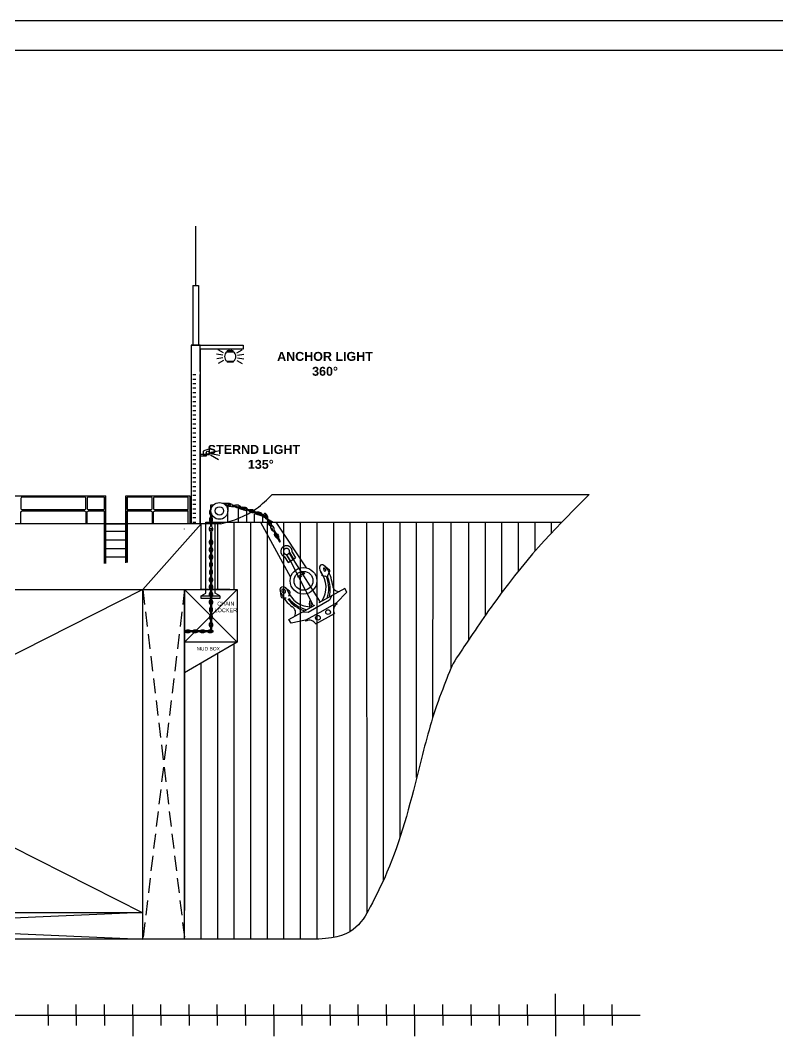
# Model space of a CAD drawing. Header units: millimetres. Extents: x 2592 to 2762, y 1632 to 1753.
# Drawn here: x 2702.67 to 2728.07, y 1718.48 to 1752.72 of the extents above; entities that cross this region are included whole.
import ezdxf

# ---------------------------------------------------------------- set-up
doc = ezdxf.new("R2010")
doc.units = ezdxf.units.MM
for name, pattern in [('ASVLTYPE', [0.75, 0.5, -0.25]), ('DASHED', [0.75, 0.5, -0.25]), ('DASHED2', [9.525, 6.35, -3.175])]:
    doc.linetypes.add(name, pattern=pattern)
for name, color, linetype in [('-1', 7, 'Continuous'), ('15', 7, 'Continuous'), ('garis tebal', 7, 'Continuous'), ('Layer3', 7, 'Continuous')]:
    doc.layers.add(name, color=color, linetype=linetype)
doc.styles.add('gurit', font='Arial.ttf', dxfattribs={"height": 0.00225})

msp = doc.modelspace()

# ---------------------------------------------------------------- linework, layer by layer
at = {"layer": '-1', "color": 7}
for p, q in [((2705.487, 1736.766), (2705.487, 1736.766)), ((2705.487, 1736.721), (2705.487, 1736.304)), ((2705.487, 1736.258), (2705.487, 1734.493)), ((2706.259, 1734.747), (2706.259, 1734.529))]:
    msp.add_line(p, q, dxfattribs=at)
at = {"layer": '-1', "color": 7, "linetype": 'DASHED2'}
for p, q in [((2685.367, 1733.617), (2706.779, 1722.777)), ((2706.779, 1733.617), (2685.367, 1722.797))]:
    msp.add_line(p, q, dxfattribs=at)
at = {"layer": '-1', "color": 7}
for points in [[(2761.939, 1631.918), (2591.739, 1631.918), (2591.739, 1752.718), (2761.939, 1752.718)], [(2760.939, 1632.918), (2592.739, 1632.918), (2592.739, 1751.718), (2760.939, 1751.718)]]:
    msp.add_lwpolyline(points, close=True, dxfattribs=at)
at = {"linetype": 'ByBlock'}
for p, q in [((2708.402, 1741.817), (2710.143, 1741.817)), ((2708.702, 1741.817), (2708.552, 1741.817)), ((2709.459, 1741.48), (2709.255, 1741.515)), ((2709.489, 1741.563), (2709.31, 1741.666)), ((2709.604, 1741.595), (2709.604, 1741.627)), ((2709.814, 1741.595), (2709.814, 1741.627)), ((2709.929, 1741.563), (2710.108, 1741.666)), ((2709.959, 1741.48), (2710.162, 1741.515)), ((2709.459, 1741.392), (2709.256, 1741.356)), ((2709.489, 1741.309), (2709.311, 1741.206)), ((2709.604, 1741.278), (2709.604, 1741.246)), ((2709.814, 1741.278), (2709.814, 1741.246)), ((2709.928, 1741.309), (2710.107, 1741.206)), ((2709.959, 1741.392), (2710.162, 1741.356)), ((2708.178, 1735.651), (2708.178, 1735.652))]:
    msp.add_line(p, q, dxfattribs=at)
for p, q in [((2708.702, 1740.933), (2708.702, 1741.691)), ((2708.702, 1735.827), (2708.702, 1740.833)), ((2708.912, 1738.149), (2708.702, 1738.149)), ((2708.702, 1738.111), (2708.912, 1738.111)), ((2708.912, 1738.111), (2708.912, 1738.149)), ((2704.248, 1736.767), (2704.248, 1736.766)), ((2705.536, 1734.493), (2705.537, 1736.766)), ((2706.21, 1734.521), (2706.209, 1736.766)), ((2706.258, 1736.721), (2706.258, 1736.304)), ((2709.065, 1736.258), (2709.065, 1736.465)), ((2709.065, 1736.465), (2709.156, 1736.465)), ((2709.601, 1736.507), (2709.474, 1736.509)), ((2709.537, 1736.484), (2709.601, 1736.458)), ((2709.537, 1736.465), (2709.628, 1736.465)), ((2709.628, 1736.465), (2709.628, 1736.258)), ((2709.78, 1736.448), (2709.889, 1736.45)), ((2709.992, 1735.883), (2709.992, 1736.352)), ((2709.992, 1736.352), (2710.273, 1736.257)), ((2710, 1736.381), (2710.109, 1736.345)), ((2710.01, 1736.41), (2710.118, 1736.374)), ((2706.258, 1736.258), (2706.259, 1734.747)), ((2709.065, 1735.84), (2709.065, 1736.258)), ((2709.628, 1735.883), (2709.628, 1736.258)), ((2710.273, 1735.883), (2710.273, 1736.257)), ((2710.52, 1735.883), (2710.52, 1736.175)), ((2710.52, 1736.175), (2710.802, 1736.08)), ((2710.713, 1736.145), (2710.822, 1736.109)), ((2710.723, 1736.174), (2710.831, 1736.138)), ((2710.802, 1735.883), (2710.802, 1736.08)), ((2705.537, 1735.825), (2706.209, 1735.825)), ((2706.258, 1734.529), (2706.258, 1735.934)), ((2708.734, 1735.827), (2706.779, 1733.617)), ((2708.179, 1735.651), (2708.179, 1735.652)), ((2708.734, 1733.617), (2708.734, 1735.827)), ((2708.887, 1733.496), (2708.887, 1735.883)), ((2709.204, 1733.496), (2709.204, 1735.883)), ((2709.29, 1733.617), (2709.29, 1735.827)), ((2709.846, 1733.617), (2709.846, 1735.889)), ((2710.402, 1721.891), (2710.402, 1735.889)), ((2710.721, 1735.883), (2711.737, 1734.038)), ((2710.958, 1721.891), (2710.958, 1735.889)), ((2711.241, 1735.883), (2712.261, 1734.352)), ((2711.514, 1721.892), (2711.514, 1735.889)), ((2712.07, 1721.892), (2712.07, 1735.889)), ((2712.626, 1721.892), (2712.626, 1735.889)), ((2713.182, 1721.946), (2713.182, 1735.889)), ((2713.738, 1722.149), (2713.738, 1735.889)), ((2714.299, 1722.788), (2714.294, 1735.889)), ((2714.85, 1723.869), (2714.85, 1735.889)), ((2715.406, 1725.319), (2715.406, 1735.889)), ((2715.962, 1727.316), (2715.962, 1735.889)), ((2716.511, 1729.349), (2716.517, 1735.889)), ((2717.712, 1731.94), (2717.712, 1735.889)), ((2718.268, 1732.755), (2718.268, 1735.889)), ((2718.824, 1733.529), (2718.824, 1735.889)), ((2719.38, 1734.246), (2719.38, 1735.889)), ((2719.935, 1734.908), (2719.935, 1735.891)), ((2720.491, 1735.523), (2720.491, 1735.889)), ((2705.535, 1735.58), (2706.211, 1735.58)), ((2705.535, 1735.291), (2706.211, 1735.291)), ((2705.535, 1735.001), (2706.211, 1735.001)), ((2705.535, 1734.712), (2706.211, 1734.712)), ((2709.048, 1734.908), (2709.048, 1734.794)), ((2709.079, 1734.908), (2709.079, 1734.794)), ((2711.821, 1734.633), (2712.729, 1733.2)), ((2712.502, 1733.074), (2711.734, 1734.58)), ((2712.859, 1734.428), (2713.025, 1734.298)), ((2711.971, 1734.044), (2712.119, 1734.131)), ((2712.018, 1734.026), (2712.11, 1734.078)), ((2712.776, 1734.098), (2712.902, 1734.073)), ((2713.041, 1734.213), (2712.983, 1734.113)), ((2595.418, 1733.617), (2708.179, 1733.617)), ((2706.779, 1721.889), (2706.779, 1733.617)), ((2708.179, 1721.889), (2708.179, 1733.617)), ((2709.939, 1733.617), (2708.179, 1731.857)), ((2708.179, 1733.617), (2709.939, 1731.857)), ((2709.051, 1733.904), (2709.051, 1733.79)), ((2709.081, 1733.904), (2709.081, 1733.79)), ((2711.39, 1733.609), (2711.413, 1733.4)), ((2711.566, 1733.681), (2711.693, 1733.581)), ((2713.55, 1733.658), (2712.683, 1733.175)), ((2708.733, 1733.405), (2708.887, 1733.496)), ((2708.734, 1733.322), (2708.734, 1733.406)), ((2709.358, 1733.405), (2709.204, 1733.496)), ((2711.477, 1733.341), (2711.592, 1733.338)), ((2711.714, 1733.506), (2711.669, 1733.386)), ((2713.035, 1733.261), (2712.326, 1732.852)), ((2713.116, 1733.416), (2713.035, 1733.261)), ((2713.276, 1733.173), (2713.62, 1733.531)), ((2711.681, 1732.617), (2712.547, 1733.099)), ((2712.238, 1732.594), (2712.826, 1732.922)), ((2712.826, 1732.922), (2713.276, 1733.173)), ((2713.295, 1733.138), (2713.276, 1733.173)), ((2712.238, 1732.594), (2711.752, 1732.49)), ((2712.326, 1732.852), (2712.114, 1732.858)), ((2712.257, 1732.56), (2712.238, 1732.594)), ((2712.58, 1732.468), (2713.203, 1732.815)), ((2708.485, 1732.232), (2708.37, 1732.232)), ((2709.048, 1732.391), (2709.048, 1732.277)), ((2709.079, 1732.391), (2709.079, 1732.277)), ((2708.485, 1732.202), (2708.37, 1732.202)), ((2709.939, 1731.857), (2708.179, 1730.826)), ((2709.846, 1721.89), (2709.846, 1731.802)), ((2709.29, 1721.89), (2709.29, 1731.477)), ((2708.734, 1721.89), (2708.734, 1731.151)), ((2685.367, 1722.797), (2706.779, 1721.889)), ((2706.772, 1722.78), (2685.367, 1721.875)), ((2709.29, 1721.89), (2709.29, 1721.89)), ((2709.846, 1721.89), (2709.846, 1721.89)), ((2710.402, 1721.89), (2710.402, 1721.891)), ((2710.958, 1721.891), (2710.958, 1721.891)), ((2711.514, 1721.891), (2711.514, 1721.892)), ((2712.07, 1721.892), (2712.07, 1721.892)), ((2720.624, 1719.696), (2720.624, 1720.05)), ((2703.603, 1719.343), (2703.603, 1719.696)), ((2704.549, 1719.343), (2704.549, 1719.696)), ((2705.494, 1719.343), (2705.494, 1719.696)), ((2706.44, 1719.343), (2706.44, 1719.696)), ((2707.386, 1719.343), (2707.386, 1719.696)), ((2708.331, 1719.343), (2708.331, 1719.696)), ((2709.277, 1719.343), (2709.277, 1719.696)), ((2710.222, 1719.343), (2710.222, 1719.696)), ((2711.168, 1719.343), (2711.168, 1719.696)), ((2712.113, 1719.343), (2712.113, 1719.696)), ((2713.059, 1719.343), (2713.059, 1719.696)), ((2714.005, 1719.343), (2714.005, 1719.696)), ((2714.95, 1719.343), (2714.95, 1719.696)), ((2715.896, 1719.343), (2715.896, 1719.696)), ((2716.841, 1719.343), (2716.841, 1719.696)), ((2717.787, 1719.343), (2717.787, 1719.696)), ((2718.732, 1719.343), (2718.732, 1719.696)), ((2719.678, 1719.343), (2719.678, 1719.696)), ((2720.624, 1719.343), (2720.624, 1719.696)), ((2721.569, 1719.343), (2721.569, 1719.696)), ((2722.515, 1719.343), (2722.515, 1719.696)), ((2703.603, 1719.343), (2703.603, 1718.989)), ((2704.549, 1719.343), (2704.549, 1718.989)), ((2705.494, 1719.343), (2705.494, 1718.989)), ((2706.44, 1719.343), (2706.44, 1718.989)), ((2707.386, 1719.343), (2707.386, 1718.989)), ((2708.331, 1719.343), (2708.331, 1718.989)), ((2709.277, 1719.343), (2709.277, 1718.989)), ((2710.222, 1719.343), (2710.222, 1718.989)), ((2711.168, 1719.343), (2711.168, 1718.989)), ((2712.113, 1719.343), (2712.113, 1718.989)), ((2713.059, 1719.343), (2713.059, 1718.989)), ((2714.005, 1719.343), (2714.005, 1718.989)), ((2714.95, 1719.343), (2714.95, 1718.989)), ((2715.896, 1719.343), (2715.896, 1718.989)), ((2716.841, 1719.343), (2716.841, 1718.989)), ((2717.787, 1719.343), (2717.787, 1718.989)), ((2718.732, 1719.343), (2718.732, 1718.989)), ((2719.678, 1719.343), (2719.678, 1718.989)), ((2720.624, 1719.343), (2720.624, 1718.989)), ((2721.569, 1719.343), (2721.569, 1718.989)), ((2722.515, 1719.343), (2722.515, 1718.989)), ((2706.44, 1718.989), (2706.44, 1718.635)), ((2711.168, 1718.989), (2711.168, 1718.635)), ((2715.896, 1718.989), (2715.896, 1718.635)), ((2720.624, 1718.989), (2720.624, 1718.635))]:
    msp.add_line(p, q)
at = {"color": 7}
for p, q in [((2709.044, 1738.144), (2709.321, 1737.983)), ((2709.051, 1738.188), (2709.366, 1738.131)), ((2709.06, 1738.231), (2709.375, 1738.286)), ((2685.707, 1736.766), (2705.537, 1736.766)), ((2685.707, 1736.766), (2705.537, 1736.766)), ((2706.209, 1736.766), (2708.356, 1736.766))]:
    msp.add_line(p, q, dxfattribs=at)
at = {"ltscale": 5}
for p, q in [((2709.754, 1736.411), (2709.926, 1736.402)), ((2709.754, 1736.411), (2709.926, 1736.402)), ((2709.754, 1736.411), (2709.926, 1736.402)), ((2709.993, 1736.4), (2709.993, 1736.398)), ((2710.002, 1736.38), (2710.164, 1736.326)), ((2710.011, 1736.409), (2710.174, 1736.355)), ((2710.182, 1736.335), (2710.183, 1736.337)), ((2710.241, 1736.333), (2710.403, 1736.28)), ((2709.048, 1736.311), (2709.048, 1736.252)), ((2709.048, 1736.17), (2709.048, 1735.999)), ((2709.065, 1736.237), (2709.063, 1736.237)), ((2709.063, 1736.185), (2709.065, 1736.185)), ((2709.065, 1735.985), (2709.063, 1735.985)), ((2709.079, 1736.17), (2709.079, 1735.999)), ((2710.231, 1736.304), (2710.394, 1736.251)), ((2710.412, 1736.26), (2710.412, 1736.262)), ((2710.464, 1736.244), (2710.464, 1736.242)), ((2710.473, 1736.224), (2710.636, 1736.171)), ((2710.482, 1736.253), (2710.645, 1736.2)), ((2710.706, 1736.164), (2710.705, 1736.162)), ((2710.714, 1736.144), (2710.877, 1736.091)), ((2710.724, 1736.174), (2710.887, 1736.12)), ((2710.895, 1736.099), (2710.896, 1736.101)), ((2710.914, 1736.031), (2710.997, 1735.881)), ((2710.92, 1736.05), (2710.922, 1736.052)), ((2710.941, 1736.046), (2711.024, 1735.896)), ((2709.048, 1735.917), (2709.048, 1735.746)), ((2709.048, 1735.917), (2709.048, 1735.746)), ((2709.048, 1735.917), (2709.048, 1735.746)), ((2709.063, 1735.931), (2709.065, 1735.931)), ((2709.079, 1735.917), (2709.079, 1735.746)), ((2709.079, 1735.917), (2709.079, 1735.746)), ((2709.079, 1735.917), (2709.079, 1735.744)), ((2711.018, 1735.876), (2711.016, 1735.875)), ((2709.048, 1735.555), (2709.048, 1735.244)), ((2709.079, 1735.552), (2709.079, 1735.244)), ((2711.159, 1735.587), (2711.242, 1735.436)), ((2711.186, 1735.601), (2711.269, 1735.451)), ((2711.261, 1735.431), (2711.263, 1735.432)), ((2711.276, 1735.375), (2711.359, 1735.225)), ((2711.283, 1735.395), (2711.282, 1735.394)), ((2711.303, 1735.39), (2711.386, 1735.24)), ((2709.048, 1735.161), (2709.048, 1734.99)), ((2709.063, 1735.23), (2709.065, 1735.23)), ((2709.065, 1735.175), (2709.063, 1735.175)), ((2709.079, 1735.161), (2709.079, 1734.99)), ((2711.378, 1735.219), (2711.38, 1735.22)), ((2709.048, 1734.907), (2709.048, 1734.735)), ((2709.048, 1734.665), (2709.048, 1734.494)), ((2709.065, 1734.921), (2709.063, 1734.921)), ((2709.063, 1734.721), (2709.065, 1734.721)), ((2709.065, 1734.679), (2709.063, 1734.679)), ((2709.079, 1734.907), (2709.079, 1734.735)), ((2709.079, 1734.665), (2709.079, 1734.494)), ((2709.051, 1734.41), (2709.051, 1734.239)), ((2709.063, 1734.479), (2709.065, 1734.479)), ((2709.065, 1734.425), (2709.067, 1734.425)), ((2709.081, 1734.41), (2709.081, 1734.239)), ((2709.051, 1734.157), (2709.051, 1733.986)), ((2709.051, 1734.157), (2709.051, 1733.986)), ((2709.051, 1734.157), (2709.051, 1733.986)), ((2709.067, 1734.225), (2709.065, 1734.225)), ((2709.065, 1734.172), (2709.067, 1734.172)), ((2709.067, 1733.972), (2709.065, 1733.972)), ((2709.065, 1733.972), (2709.067, 1733.972)), ((2709.067, 1733.972), (2709.065, 1733.972)), ((2709.067, 1733.917), (2709.065, 1733.917)), ((2709.081, 1734.157), (2709.081, 1733.986)), ((2709.081, 1734.157), (2709.081, 1733.986)), ((2709.081, 1734.157), (2709.081, 1733.986)), ((2709.051, 1733.903), (2709.051, 1733.731)), ((2709.051, 1733.661), (2709.051, 1733.49)), ((2709.065, 1733.717), (2709.067, 1733.717)), ((2709.067, 1733.675), (2709.065, 1733.675)), ((2709.081, 1733.903), (2709.081, 1733.731)), ((2709.081, 1733.661), (2709.081, 1733.49)), ((2709.051, 1733.406), (2709.051, 1733.235)), ((2709.065, 1733.475), (2709.067, 1733.475)), ((2709.067, 1733.421), (2709.065, 1733.421)), ((2709.081, 1733.406), (2709.081, 1733.235)), ((2709.048, 1733.152), (2709.048, 1732.98)), ((2709.048, 1732.897), (2709.048, 1732.726)), ((2709.065, 1732.966), (2709.063, 1732.966)), ((2709.063, 1732.911), (2709.065, 1732.911)), ((2709.067, 1733.166), (2709.065, 1733.166)), ((2709.079, 1733.152), (2709.079, 1732.98)), ((2709.079, 1732.897), (2709.079, 1732.726)), ((2709.048, 1732.644), (2709.048, 1732.473)), ((2709.048, 1732.644), (2709.048, 1732.473)), ((2709.048, 1732.644), (2709.048, 1732.473)), ((2709.065, 1732.711), (2709.063, 1732.711)), ((2709.063, 1732.658), (2709.065, 1732.658)), ((2709.079, 1732.644), (2709.079, 1732.473)), ((2709.079, 1732.644), (2709.079, 1732.473)), ((2709.079, 1732.644), (2709.079, 1732.473)), ((2708.242, 1732.232), (2708.167, 1732.232)), ((2708.256, 1732.216), (2708.256, 1732.218)), ((2708.298, 1732.218), (2708.298, 1732.216)), ((2708.483, 1732.232), (2708.312, 1732.232)), ((2708.738, 1732.232), (2708.566, 1732.232)), ((2708.752, 1732.216), (2708.752, 1732.218)), ((2708.807, 1732.218), (2708.807, 1732.216)), ((2708.993, 1732.232), (2708.821, 1732.232)), ((2709.048, 1732.389), (2709.048, 1732.218)), ((2709.065, 1732.458), (2709.063, 1732.458)), ((2709.063, 1732.458), (2709.065, 1732.458)), ((2709.065, 1732.458), (2709.063, 1732.458)), ((2709.065, 1732.404), (2709.063, 1732.404)), ((2709.079, 1732.389), (2709.079, 1732.218)), ((2708.242, 1732.202), (2708.167, 1732.202)), ((2708.483, 1732.202), (2708.312, 1732.202)), ((2708.738, 1732.202), (2708.566, 1732.202)), ((2708.993, 1732.202), (2708.821, 1732.202)), ((2709.063, 1732.204), (2709.065, 1732.204)), ((2594.373, 1719.343), (2723.46, 1719.343))]:
    msp.add_line(p, q, dxfattribs=at)
at = {"linetype": 'DASHED2'}
for p, q in [((2711.531, 1734.722), (2711.649, 1734.528)), ((2711.587, 1734.799), (2711.725, 1734.574)), ((2711.587, 1734.799), (2711.725, 1734.574)), ((2711.606, 1734.789), (2711.649, 1734.816)), ((2711.606, 1734.789), (2711.649, 1734.816)), ((2711.683, 1734.662), (2711.606, 1734.789)), ((2711.734, 1734.58), (2711.606, 1734.789)), ((2711.693, 1734.842), (2711.649, 1734.816)), ((2711.693, 1734.842), (2711.649, 1734.816)), ((2711.649, 1734.528), (2711.905, 1734.685)), ((2711.649, 1734.528), (2711.905, 1734.685)), ((2711.693, 1734.863), (2711.83, 1734.639)), ((2711.693, 1734.863), (2711.83, 1734.639)), ((2711.821, 1734.633), (2711.693, 1734.842)), ((2711.786, 1734.879), (2711.905, 1734.685)), ((2711.786, 1734.879), (2711.905, 1734.685))]:
    msp.add_line(p, q, dxfattribs=at)
at = {"linetype": 'ByBlock'}
for points in [[(2709.804, 1741.817), (2709.804, 1741.817)], [(2709.814, 1741.627), (2709.604, 1741.627)], [(2709.604, 1741.595), (2709.814, 1741.595)], [(2709.677, 1741.627), (2709.677, 1741.691)], [(2709.741, 1741.691), (2709.741, 1741.627)], [(2709.604, 1741.278), (2709.814, 1741.278)], [(2709.814, 1741.246), (2709.604, 1741.246)]]:
    msp.add_lwpolyline(points, dxfattribs=at)
for points in [[(2709.012, 1738.345), (2708.807, 1738.267), (2708.807, 1738.149), (2709.012, 1738.149)], [(2708.179, 1733.617), (2709.939, 1733.617), (2709.939, 1731.857), (2708.179, 1731.857)], [(2708.733, 1733.405), (2709.358, 1733.405), (2709.358, 1733.322), (2708.733, 1733.322)]]:
    msp.add_lwpolyline(points, close=True)
msp.add_lwpolyline([(2702.736, 1736.304), (2704.821, 1736.304, 0.414214), (2704.867, 1736.351), (2704.867, 1736.675, 0.414214), (2704.821, 1736.721), (2702.736, 1736.721, 0.414214), (2702.69, 1736.675), (2702.69, 1736.351, 0.414214)], format="xyb", close=True)
msp.add_lwpolyline([(2702.736, 1736.304), (2704.821, 1736.304, 0.414214), (2704.867, 1736.351), (2704.867, 1736.675, 0.414214), (2704.821, 1736.721), (2702.736, 1736.721, 0.414214), (2702.69, 1736.675), (2702.69, 1736.351, 0.414214)], format="xyb", close=True)
for points in [[(2705.487, 1736.721), (2704.96, 1736.721, 0.414214), (2704.913, 1736.675), (2704.913, 1736.351, 0.414214), (2704.96, 1736.304), (2705.487, 1736.304)], [(2706.258, 1736.304), (2707.044, 1736.304, 0.414214), (2707.091, 1736.351), (2707.091, 1736.675, 0.414214), (2707.044, 1736.721), (2706.258, 1736.721)], [(2708.301, 1736.721), (2707.183, 1736.721, 0.414214), (2707.137, 1736.675), (2707.137, 1736.351, 0.414214), (2707.183, 1736.304), (2708.301, 1736.304)], [(2702.69, 1735.827), (2702.69, 1736.212, -0.414214), (2702.736, 1736.258), (2704.821, 1736.258, -0.414214), (2704.867, 1736.212), (2704.867, 1735.827)], [(2704.913, 1735.827), (2704.913, 1736.212, -0.414214), (2704.96, 1736.258), (2705.487, 1736.258)], [(2706.258, 1736.258), (2707.044, 1736.258, -0.414214), (2707.091, 1736.212), (2707.091, 1735.827)], [(2707.137, 1735.827), (2707.137, 1736.212, -0.414214), (2707.183, 1736.258), (2708.301, 1736.258)]]:
    msp.add_lwpolyline(points, format="xyb")
for points in [[(2706.258, 1736.721), (2706.258, 1736.721)], [(2706.258, 1736.304), (2706.259, 1736.304)], [(2706.258, 1736.258), (2706.259, 1736.258)]]:
    msp.add_lwpolyline(points)
for centre, radius in [((2708.956, 1738.212), 0.0497), ((2709.347, 1736.258), 0.282), ((2709.347, 1736.258), 0.282), ((2709.347, 1736.258), 0.141), ((2709.684, 1736.466), 0.0274), ((2712.168, 1733.913), 0.449), ((2712.168, 1733.913), 0.317), ((2712.991, 1732.862), 0.0792), ((2712.651, 1732.673), 0.0792)]:
    msp.add_circle(centre, radius)
for start, end in [(123.5573, 236.4427), (303.5573, 56.4427)]:
    msp.add_arc((2709.709, 1741.437), 0.19, start, end, dxfattribs=at)
at = {"ltscale": 5}
for centre, radius, start, end in [((2709.081, 1736.302), 0.0334, 118.3032, 165.6789), ((2709.926, 1736.416), 0.0142, 266.8194, 356.8194), ((2710.006, 1736.394), 0.0142, 161.6977, 251.6977), ((2710.007, 1736.396), 0.0142, 71.6977, 161.6977), ((2710.169, 1736.34), 0.0142, 251.6977, 341.6977), ((2710.17, 1736.342), 0.0142, 341.6977, 71.6977), ((2710.236, 1736.32), 0.0142, 71.6977, 161.6977), ((2709.063, 1736.252), 0.0142, 180, 270), ((2709.063, 1736.17), 0.0142, 90, 180), ((2709.063, 1735.999), 0.0142, 180, 270), ((2709.065, 1736.252), 0.0142, 270, 273.5302), ((2709.065, 1736.17), 0.0142, 37.1334, 90), ((2709.065, 1735.999), 0.0142, 270, 0), ((2710.398, 1736.264), 0.0142, 251.6977, 341.6977), ((2710.399, 1736.266), 0.0142, 341.6977, 71.6977), ((2710.477, 1736.238), 0.0142, 161.6977, 251.6977), ((2710.478, 1736.24), 0.0142, 71.6977, 161.6977), ((2710.64, 1736.184), 0.0142, 251.6977, 341.6977), ((2710.641, 1736.186), 0.0142, 341.6977, 71.6977), ((2710.719, 1736.158), 0.0142, 161.6977, 251.6977), ((2710.72, 1736.16), 0.0142, 71.6977, 161.6977), ((2710.88, 1736.107), 0.017, 259.6191, 332.5182), ((2710.885, 1736.107), 0.0127, 333.2408, 81.0307), ((2710.927, 1736.038), 0.0142, 118.8634, 208.8634), ((2710.929, 1736.039), 0.0142, 28.8634, 118.8634), ((2709.063, 1735.917), 0.0142, 90, 180), ((2709.065, 1735.917), 0.0142, 0, 90), ((2711.009, 1735.888), 0.0142, 208.8634, 298.8634), ((2711.011, 1735.889), 0.0142, 298.8634, 28.8634), ((2711.255, 1735.443), 0.0142, 208.8634, 298.8634), ((2711.256, 1735.444), 0.0142, 298.8634, 28.8634), ((2711.288, 1735.382), 0.0142, 118.8634, 208.8634), ((2711.29, 1735.383), 0.0142, 28.8634, 118.8634), ((2709.063, 1735.244), 0.0142, 180, 270), ((2709.063, 1735.161), 0.0142, 90, 180), ((2709.063, 1734.99), 0.0142, 180, 270), ((2709.065, 1735.244), 0.0142, 270, 0), ((2709.065, 1735.161), 0.0142, 0, 90), ((2709.065, 1734.99), 0.0142, 270, 0), ((2711.371, 1735.232), 0.0142, 208.8634, 298.8634), ((2711.373, 1735.233), 0.0142, 298.8634, 28.8634), ((2709.063, 1734.907), 0.0142, 90, 180), ((2709.063, 1734.735), 0.0142, 180, 270), ((2709.063, 1734.665), 0.0142, 90, 180), ((2709.065, 1734.907), 0.0142, 0, 90), ((2709.065, 1734.735), 0.0142, 270, 0), ((2709.065, 1734.665), 0.0142, 0, 90), ((2709.063, 1734.494), 0.0142, 180, 270), ((2709.065, 1734.41), 0.0142, 90, 180), ((2709.065, 1734.494), 0.0142, 270, 0), ((2709.067, 1734.41), 0.0142, 0, 90), ((2709.065, 1734.239), 0.0142, 180, 270), ((2709.065, 1734.157), 0.0142, 90, 180), ((2709.065, 1733.986), 0.0142, 180, 270), ((2709.065, 1733.986), 0.0142, 180, 270), ((2709.065, 1733.986), 0.0142, 180, 270), ((2709.065, 1733.903), 0.0142, 90, 180), ((2709.067, 1734.239), 0.0142, 270, 0), ((2709.067, 1734.157), 0.0142, 0, 90), ((2709.067, 1733.986), 0.0142, 270, 0), ((2709.067, 1733.986), 0.0142, 270, 0), ((2709.067, 1733.986), 0.0142, 270, 0), ((2709.067, 1733.903), 0.0142, 0, 90), ((2709.065, 1733.731), 0.0142, 180, 270), ((2709.065, 1733.661), 0.0142, 90, 180), ((2709.067, 1733.731), 0.0142, 270, 0), ((2709.067, 1733.661), 0.0142, 0, 90), ((2709.065, 1733.49), 0.0142, 180, 270), ((2709.065, 1733.406), 0.0142, 90, 180), ((2709.065, 1733.235), 0.0142, 180, 270), ((2709.067, 1733.49), 0.0142, 270, 0), ((2709.067, 1733.406), 0.0142, 0, 90), ((2709.067, 1733.235), 0.0142, 270, 0), ((2709.063, 1733.152), 0.0142, 90, 180), ((2709.063, 1732.98), 0.0142, 180, 270), ((2709.063, 1732.897), 0.0142, 90, 180), ((2709.065, 1733.152), 0.0142, 90, 180), ((2709.065, 1733.152), 0.0142, 0, 90), ((2709.065, 1732.98), 0.0142, 270, 0), ((2709.065, 1732.897), 0.0142, 0, 90), ((2709.067, 1733.152), 0.0142, 0, 90), ((2709.063, 1732.726), 0.0142, 180, 270), ((2709.063, 1732.644), 0.0142, 90, 180), ((2709.065, 1732.726), 0.0142, 270, 0), ((2709.065, 1732.644), 0.0142, 0, 90), ((2708.242, 1732.218), 0.0142, 0, 90), ((2708.242, 1732.216), 0.0142, 270, 0), ((2708.312, 1732.218), 0.0142, 90, 180), ((2708.312, 1732.216), 0.0142, 180, 270), ((2708.483, 1732.218), 0.0142, 0, 90), ((2708.483, 1732.216), 0.0142, 270, 0), ((2708.566, 1732.218), 0.0142, 90, 180), ((2708.566, 1732.216), 0.0142, 180, 270), ((2708.738, 1732.218), 0.0142, 0, 90), ((2708.738, 1732.216), 0.0142, 270, 0), ((2708.821, 1732.218), 0.0142, 90, 180), ((2708.821, 1732.216), 0.0142, 180, 270), ((2708.992, 1732.218), 0.0144, 352.1924, 89.6253), ((2708.993, 1732.216), 0.0142, 270, 0), ((2709.063, 1732.473), 0.0142, 180, 270), ((2709.063, 1732.473), 0.0142, 180, 270), ((2709.063, 1732.473), 0.0142, 180, 270), ((2709.063, 1732.389), 0.0142, 90, 180), ((2709.063, 1732.218), 0.0142, 180, 270), ((2709.065, 1732.473), 0.0142, 270, 0), ((2709.065, 1732.473), 0.0142, 270, 0), ((2709.065, 1732.473), 0.0142, 270, 0), ((2709.065, 1732.389), 0.0142, 0, 90), ((2709.065, 1732.218), 0.0142, 270, 0)]:
    msp.add_arc(centre, radius, start, end, dxfattribs=at)
for centre, radius, start, end in [((2710.872, 1736.142), 0.0296, 90.075, 152.5435), ((2710.89, 1736.108), 0.0176, 60.2714, 125.2162), ((2712.885, 1734.278), 0.0385, 153.5915, 87.1854), ((2711.734, 1733.619), 1.412, 7.0127, 30.8733), ((2712.984, 1734.246), 0.066, 329.5242, 51.9637), ((2712.064, 1734.052), 0.17, 29.1204, 89.0602), ((2712.064, 1734.052), 0.132, 29.1204, 78.3185), ((2712.086, 1733.694), 0.839, 326.6571, 38.1395), ((2712.889, 1734.008), 0.066, 19.584, 78.8522), ((2711.907, 1733.659), 1.108, 342.9065, 19.584), ((2713.039, 1734.079), 0.066, 149.5242, 201.8933), ((2711.913, 1733.627), 1.148, 347.028, 21.8933), ((2711.516, 1733.552), 0.0533, 207.8524, 27.8524), ((2712.42, 1733.88), 0.839, 200.1013, 271.5836), ((2711.652, 1733.529), 0.066, 339.3886, 51.6881), ((2713.367, 1733.781), 0.232, 177.3702, 266.9638), ((2711.478, 1733.407), 0.066, 186.277, 268.7166), ((2712.669, 1734.14), 1.412, 207.3675, 231.2281), ((2712.568, 1733.992), 1.148, 216.3475, 251.2128), ((2712.544, 1734.014), 1.108, 218.6568, 255.3342), ((2712.614, 1733.136), 0.255, 149.1806, 209.1204), ((2711.672, 1732.836), 0.232, 331.277, 60.8706), ((2712.614, 1733.136), 0.198, 159.9223, 209.1204), ((2713.411, 1732.93), 0.238, 119.1204, 209.1204), ((2712.372, 1732.352), 0.238, 29.1204, 119.1204), ((2709.072, 1732.221), 0.0203, 290.6455, 330.1128), ((2709.076, 1732.217), 0.0154, 333.1646, 72.961), ((2709.111, 1732.218), 0.0286, 325.157, 29.9513)]:
    msp.add_arc(centre, radius, start, end)
at = {"linetype": 'DASHED2'}
for radius, start, end in [(0.19, 121.4604, 249.2627), (0.102, 121.4604, 263.9845), (0.102, 121.4604, 263.9845), (0.19, 353.6581, 121.4604), (0.102, 338.9364, 121.4604), (0.102, 338.9364, 121.4604)]:
    msp.add_arc((2711.598, 1734.9), radius, start, end, dxfattribs=at)
at = {"ltscale": 5, "extrusion": (0, 0, -1)}
for centre, major_axis, start_param, end_param in [((2709.687, 1736.464), (-0.096, 0.0292), 0.33636, 2.898704), ((2709.687, 1736.464), (-0.096, 0.0292), 3.502989, 5.653605), ((2709.962, 1736.41), (-0.096, 0.0292), 0.33636, 2.898704), ((2709.962, 1736.41), (-0.096, 0.0292), 3.502989, 5.653605), ((2710.191, 1736.334), (-0.096, 0.0292), 3.502989, 6.01526), ((2710.191, 1736.334), (-0.096, 0.0292), 0.33636, 2.898704), ((2710.433, 1736.254), (-0.096, 0.0292), 0.33636, 2.898704), ((2710.433, 1736.254), (-0.096, 0.0292), 3.502989, 6.01526), ((2710.675, 1736.174), (-0.096, 0.0292), 3.502989, 6.01526), ((2710.675, 1736.174), (-0.096, 0.0292), 0.33636, 2.898704), ((2709.064, 1735.649), (-0.002, 0.1), 3.502989, 6.01526), ((2709.064, 1735.649), (-0.002, 0.1), 0.33636, 2.898704), ((2709.064, 1735.208), (-0.002, 0.1), 3.502989, 6.01526), ((2709.064, 1735.208), (-0.002, 0.1), 0.33636, 2.898704), ((2711.267, 1735.424), (-0.0505, 0.0867), 3.502989, 6.01526), ((2711.267, 1735.424), (-0.0505, 0.0867), 0.33636, 2.898704), ((2709.064, 1734.954), (-0.002, 0.1), 3.502989, 6.01526), ((2709.064, 1734.954), (-0.002, 0.1), 0.33636, 2.898704), ((2709.064, 1734.712), (-0.002, 0.1), 3.502989, 6.01526), ((2709.064, 1734.712), (-0.002, 0.1), 0.33636, 2.898704), ((2709.067, 1733.95), (-0.002, 0.1), 3.502989, 6.01526), ((2709.067, 1733.95), (-0.002, 0.1), 0.33636, 2.898704), ((2709.067, 1733.708), (-0.002, 0.1), 3.502989, 6.01526), ((2709.067, 1733.708), (-0.002, 0.1), 0.33636, 2.898704), ((2709.067, 1733.453), (-0.002, 0.1), 3.502989, 6.01526), ((2709.067, 1733.199), (-0.002, 0.1), 3.502989, 6.01526), ((2709.067, 1733.453), (-0.002, 0.1), 0.33636, 2.898704), ((2709.067, 1733.199), (-0.002, 0.1), 0.33636, 2.898704), ((2708.289, 1732.216), (0.1, 0.002), 3.502989, 6.01526), ((2708.53, 1732.216), (0.1, 0.002), 3.502989, 6.01526), ((2708.785, 1732.216), (0.1, 0.002), 3.502989, 6.01526), ((2709.04, 1732.216), (0.1, 0.002), 3.502989, 4.813535), ((2709.064, 1732.436), (-0.002, 0.1), 3.502989, 6.01526), ((2709.064, 1732.436), (-0.002, 0.1), 0.33636, 2.898704), ((2709.04, 1732.216), (0.1, 0.002), 5.129835, 6.01526), ((2708.289, 1732.216), (0.1, 0.002), 0.33636, 2.898704), ((2708.53, 1732.216), (0.1, 0.002), 0.33636, 2.898704), ((2708.785, 1732.216), (0.1, 0.002), 0.33636, 2.898704), ((2709.04, 1732.216), (0.1, 0.002), 0.33636, 2.898704)]:
    msp.add_ellipse(centre, major_axis=major_axis, ratio=0.512721, start_param=start_param, end_param=end_param, dxfattribs=at)
at = {"ltscale": 5}
for centre, major_axis, start_param, end_param in [((2709.063, 1736.215), (0.002, 0.1), 0.33636, 2.898704), ((2709.063, 1735.964), (0.002, 0.1), 0.33636, 2.898704), ((2709.063, 1736.215), (0.002, 0.1), 3.502989, 3.805252), ((2709.063, 1735.964), (0.002, 0.1), 3.502989, 6.01526), ((2710.904, 1736.079), (-0.0463, 0.089), 0.33636, 2.898704), ((2710.904, 1736.079), (-0.0463, 0.089), 3.502989, 6.01526), ((2711.027, 1735.858), (-0.0463, 0.089), 0.33636, 2.898704), ((2711.027, 1735.858), (-0.0463, 0.089), 3.502989, 6.01526), ((2711.125, 1735.679), (-0.0463, 0.089), 0.33636, 2.898704), ((2711.125, 1735.679), (-0.0463, 0.089), 3.502989, 6.01526), ((2709.065, 1734.457), (0.002, 0.1), 0.33636, 2.898704), ((2709.065, 1734.204), (0.002, 0.1), 0.33636, 2.898704), ((2709.065, 1734.457), (0.002, 0.1), 3.502989, 6.01526), ((2709.065, 1734.204), (0.002, 0.1), 3.502989, 6.01526), ((2709.063, 1732.944), (0.002, 0.1), 0.33636, 2.898704), ((2709.063, 1732.944), (0.002, 0.1), 3.502989, 6.01526), ((2709.063, 1732.691), (0.002, 0.1), 0.33636, 2.898704), ((2709.063, 1732.691), (0.002, 0.1), 3.502989, 6.01526)]:
    msp.add_ellipse(centre, major_axis=major_axis, ratio=0.512721, start_param=start_param, end_param=end_param, dxfattribs=at)
for centre, major_axis, ratio, start_param, end_param in [((2712.846, 1734.278), (-0.103, 0.157), 0.639863, 4.5473, 8.050492), ((2712.869, 1734.306), (0.021, -0.0358), 0.507308, 1.570796, 4.712389)]:
    msp.add_ellipse(centre, major_axis=major_axis, ratio=ratio, start_param=start_param, end_param=end_param)
at = {"extrusion": (0, 0, -1)}
for centre, major_axis, ratio, start_param, end_param in [((2711.524, 1733.541), (-0.079, 0.17), 0.639863, 4.5473, 8.050492), ((2711.516, 1733.552), (-0.0491, 0.0929), 0.507308, 4.712389, 7.853982)]:
    msp.add_ellipse(centre, major_axis=major_axis, ratio=ratio, start_param=start_param, end_param=end_param, dxfattribs=at)
at = {"ltscale": 5}
for points, knots in [([(2709.927, 1736.402), (2709.942, 1736.394), (2709.96, 1736.386), (2709.985, 1736.382), (2709.992, 1736.381), (2709.998, 1736.381)], [1.2265092, 1.2265092, 1.2265092, 1.2265092, 1.8736174, 1.8736174, 2.1589636, 2.1589636, 2.1589636, 2.1589636]), ([(2710.225, 1736.308), (2710.206, 1736.308), (2710.181, 1736.314), (2710.157, 1736.326), (2710.152, 1736.329), (2710.148, 1736.332)], [4.205868, 4.205868, 4.205868, 4.205868, 5.01521, 5.01521, 5.235958, 5.235958, 5.235958, 5.235958]), ([(2710.158, 1736.361), (2710.178, 1736.36), (2710.202, 1736.354), (2710.228, 1736.342), (2710.234, 1736.338), (2710.239, 1736.334)], [1.077633, 1.077633, 1.077633, 1.077633, 1.873617, 1.873617, 2.158964, 2.158964, 2.158964, 2.158964]), ([(2709.048, 1736.255), (2709.043, 1736.237), (2709.041, 1736.212), (2709.045, 1736.183), (2709.046, 1736.176), (2709.048, 1736.17)], [1.077633, 1.077633, 1.077633, 1.077633, 1.873617, 1.873617, 2.158964, 2.158964, 2.158964, 2.158964]), ([(2709.048, 1736.004), (2709.043, 1735.985), (2709.041, 1735.961), (2709.045, 1735.932), (2709.047, 1735.925), (2709.049, 1735.919)], [1.077633, 1.077633, 1.077633, 1.077633, 1.873617, 1.873617, 2.158964, 2.158964, 2.158964, 2.158964]), ([(2709.078, 1735.924), (2709.083, 1735.942), (2709.086, 1735.967), (2709.082, 1735.995), (2709.081, 1736), (2709.079, 1736.005)], [4.205868, 4.205868, 4.205868, 4.205868, 5.01521, 5.01521, 5.235958, 5.235958, 5.235958, 5.235958]), ([(2710.467, 1736.228), (2710.448, 1736.228), (2710.423, 1736.234), (2710.398, 1736.246), (2710.394, 1736.249), (2710.389, 1736.252)], [4.205868, 4.205868, 4.205868, 4.205868, 5.01521, 5.01521, 5.235958, 5.235958, 5.235958, 5.235958]), ([(2710.4, 1736.281), (2710.419, 1736.28), (2710.443, 1736.274), (2710.469, 1736.262), (2710.475, 1736.258), (2710.481, 1736.254)], [1.077633, 1.077633, 1.077633, 1.077633, 1.873617, 1.873617, 2.158964, 2.158964, 2.158964, 2.158964]), ([(2710.627, 1736.171), (2710.644, 1736.162), (2710.667, 1736.154), (2710.696, 1736.152), (2710.703, 1736.153), (2710.71, 1736.153)], [1.077633, 1.077633, 1.077633, 1.077633, 1.873617, 1.873617, 2.158964, 2.158964, 2.158964, 2.158964]), ([(2710.642, 1736.201), (2710.661, 1736.2), (2710.685, 1736.194), (2710.711, 1736.182), (2710.717, 1736.178), (2710.722, 1736.174)], [1.077633, 1.077633, 1.077633, 1.077633, 1.873617, 1.873617, 2.158964, 2.158964, 2.158964, 2.158964]), ([(2710.877, 1736.091), (2710.882, 1736.076), (2710.89, 1736.061), (2710.904, 1736.042), (2710.909, 1736.037), (2710.913, 1736.033)], [1.3000902, 1.3000902, 1.3000902, 1.3000902, 1.8736174, 1.8736174, 2.1589636, 2.1589636, 2.1589636, 2.1589636]), ([(2710.937, 1736.051), (2710.933, 1736.07), (2710.922, 1736.093), (2710.906, 1736.115), (2710.902, 1736.119), (2710.899, 1736.123)], [4.205868, 4.205868, 4.205868, 4.205868, 5.01521, 5.01521, 5.235958, 5.235958, 5.235958, 5.235958]), ([(2709.048, 1735.68), (2709.043, 1735.661), (2709.041, 1735.637), (2709.045, 1735.608), (2709.047, 1735.601), (2709.049, 1735.595)], [1.077633, 1.077633, 1.077633, 1.077633, 1.873617, 1.873617, 2.158964, 2.158964, 2.158964, 2.158964]), ([(2709.078, 1735.599), (2709.083, 1735.618), (2709.086, 1735.643), (2709.082, 1735.671), (2709.081, 1735.676), (2709.079, 1735.681)], [4.205868, 4.205868, 4.205868, 4.205868, 5.01521, 5.01521, 5.235958, 5.235958, 5.235958, 5.235958]), ([(2710.995, 1735.885), (2710.999, 1735.867), (2711.009, 1735.844), (2711.026, 1735.821), (2711.031, 1735.815), (2711.036, 1735.811)], [1.077633, 1.077633, 1.077633, 1.077633, 1.873617, 1.873617, 2.158964, 2.158964, 2.158964, 2.158964]), ([(2711.059, 1735.829), (2711.055, 1735.848), (2711.045, 1735.871), (2711.028, 1735.893), (2711.025, 1735.898), (2711.021, 1735.901)], [4.205868, 4.205868, 4.205868, 4.205868, 5.01521, 5.01521, 5.235958, 5.235958, 5.235958, 5.235958]), ([(2711.059, 1735.829), (2711.186, 1735.601), (2711.045, 1735.871), (2711.028, 1735.893), (2711.025, 1735.898), (2711.021, 1735.901)], [4.205868, 4.205868, 4.205868, 4.205868, 5.01521, 5.01521, 5.235958, 5.235958, 5.235958, 5.235958]), ([(2711.059, 1735.829), (2711.061, 1735.766), (2711.045, 1735.871), (2711.028, 1735.893), (2711.025, 1735.898), (2711.021, 1735.901)], [4.205868, 4.205868, 4.205868, 4.205868, 5.01521, 5.01521, 5.235958, 5.235958, 5.235958, 5.235958]), ([(2711.059, 1735.829), (2711.186, 1735.601), (2711.045, 1735.871), (2711.028, 1735.893), (2711.025, 1735.898), (2711.021, 1735.901)], [4.205868, 4.205868, 4.205868, 4.205868, 5.01521, 5.01521, 5.235958, 5.235958, 5.235958, 5.235958]), ([(2711.059, 1735.829), (2711.186, 1735.601), (2711.045, 1735.871), (2711.028, 1735.893), (2711.025, 1735.898), (2711.021, 1735.901)], [4.205868, 4.205868, 4.205868, 4.205868, 5.01521, 5.01521, 5.235958, 5.235958, 5.235958, 5.235958]), ([(2711.093, 1735.706), (2711.098, 1735.687), (2711.108, 1735.665), (2711.125, 1735.642), (2711.13, 1735.636), (2711.134, 1735.632)], [1.077633, 1.077633, 1.077633, 1.077633, 1.873617, 1.873617, 2.158964, 2.158964, 2.158964, 2.158964]), ([(2711.274, 1735.381), (2711.26, 1735.395), (2711.246, 1735.416), (2711.236, 1735.441), (2711.235, 1735.447), (2711.234, 1735.452)], [4.205868, 4.205868, 4.205868, 4.205868, 5.01521, 5.01521, 5.235958, 5.235958, 5.235958, 5.235958]), ([(2711.261, 1735.466), (2711.275, 1735.452), (2711.288, 1735.431), (2711.299, 1735.404), (2711.301, 1735.398), (2711.302, 1735.391)], [1.077633, 1.077633, 1.077633, 1.077633, 1.873617, 1.873617, 2.158964, 2.158964, 2.158964, 2.158964]), ([(2709.048, 1734.995), (2709.043, 1734.976), (2709.041, 1734.952), (2709.045, 1734.923), (2709.047, 1734.916), (2709.049, 1734.91)], [1.077633, 1.077633, 1.077633, 1.077633, 1.873617, 1.873617, 2.158964, 2.158964, 2.158964, 2.158964]), ([(2709.05, 1735.168), (2709.044, 1735.186), (2709.042, 1735.211), (2709.046, 1735.239), (2709.047, 1735.244), (2709.048, 1735.249)], [4.205868, 4.205868, 4.205868, 4.205868, 5.01521, 5.01521, 5.235958, 5.235958, 5.235958, 5.235958]), ([(2709.079, 1735.248), (2709.084, 1735.229), (2709.087, 1735.205), (2709.083, 1735.176), (2709.081, 1735.169), (2709.079, 1735.163)], [1.077633, 1.077633, 1.077633, 1.077633, 1.873617, 1.873617, 2.158964, 2.158964, 2.158964, 2.158964]), ([(2709.079, 1734.993), (2709.084, 1734.975), (2709.087, 1734.95), (2709.083, 1734.921), (2709.081, 1734.915), (2709.079, 1734.908)], [1.077633, 1.077633, 1.077633, 1.077633, 1.873617, 1.873617, 2.158964, 2.158964, 2.158964, 2.158964]), ([(2709.05, 1734.671), (2709.044, 1734.69), (2709.042, 1734.715), (2709.046, 1734.742), (2709.047, 1734.748), (2709.048, 1734.753)], [4.205868, 4.205868, 4.205868, 4.205868, 5.01521, 5.01521, 5.235958, 5.235958, 5.235958, 5.235958]), ([(2709.079, 1734.752), (2709.084, 1734.733), (2709.087, 1734.708), (2709.083, 1734.68), (2709.081, 1734.673), (2709.079, 1734.667)], [1.077633, 1.077633, 1.077633, 1.077633, 1.873617, 1.873617, 2.158964, 2.158964, 2.158964, 2.158964]), ([(2709.051, 1734.497), (2709.045, 1734.479), (2709.043, 1734.454), (2709.047, 1734.425), (2709.049, 1734.418), (2709.051, 1734.412)], [1.077633, 1.077633, 1.077633, 1.077633, 1.873617, 1.873617, 2.158964, 2.158964, 2.158964, 2.158964]), ([(2709.08, 1734.417), (2709.085, 1734.435), (2709.088, 1734.461), (2709.084, 1734.488), (2709.083, 1734.493), (2709.081, 1734.498)], [4.205868, 4.205868, 4.205868, 4.205868, 5.01521, 5.01521, 5.235958, 5.235958, 5.235958, 5.235958]), ([(2709.051, 1734.244), (2709.045, 1734.225), (2709.043, 1734.201), (2709.047, 1734.172), (2709.049, 1734.165), (2709.051, 1734.159)], [1.077633, 1.077633, 1.077633, 1.077633, 1.873617, 1.873617, 2.158964, 2.158964, 2.158964, 2.158964]), ([(2709.051, 1733.991), (2709.045, 1733.972), (2709.043, 1733.948), (2709.047, 1733.919), (2709.049, 1733.912), (2709.051, 1733.906)], [1.077633, 1.077633, 1.077633, 1.077633, 1.873617, 1.873617, 2.158964, 2.158964, 2.158964, 2.158964]), ([(2709.08, 1734.164), (2709.085, 1734.182), (2709.088, 1734.207), (2709.084, 1734.235), (2709.083, 1734.24), (2709.081, 1734.245)], [4.205868, 4.205868, 4.205868, 4.205868, 5.01521, 5.01521, 5.235958, 5.235958, 5.235958, 5.235958]), ([(2709.081, 1733.989), (2709.087, 1733.971), (2709.089, 1733.946), (2709.085, 1733.918), (2709.083, 1733.911), (2709.081, 1733.905)], [1.077633, 1.077633, 1.077633, 1.077633, 1.873617, 1.873617, 2.158964, 2.158964, 2.158964, 2.158964]), ([(2709.052, 1733.667), (2709.047, 1733.686), (2709.044, 1733.711), (2709.048, 1733.739), (2709.049, 1733.744), (2709.051, 1733.749)], [4.205868, 4.205868, 4.205868, 4.205868, 5.01521, 5.01521, 5.235958, 5.235958, 5.235958, 5.235958]), ([(2709.081, 1733.748), (2709.087, 1733.729), (2709.089, 1733.705), (2709.085, 1733.676), (2709.083, 1733.669), (2709.081, 1733.663)], [1.077633, 1.077633, 1.077633, 1.077633, 1.873617, 1.873617, 2.158964, 2.158964, 2.158964, 2.158964]), ([(2709.051, 1733.24), (2709.045, 1733.222), (2709.043, 1733.197), (2709.047, 1733.168), (2709.049, 1733.161), (2709.051, 1733.155)], [1.077633, 1.077633, 1.077633, 1.077633, 1.873617, 1.873617, 2.158964, 2.158964, 2.158964, 2.158964]), ([(2709.052, 1733.413), (2709.047, 1733.431), (2709.044, 1733.457), (2709.048, 1733.484), (2709.049, 1733.489), (2709.051, 1733.494)], [4.205868, 4.205868, 4.205868, 4.205868, 5.01521, 5.01521, 5.235958, 5.235958, 5.235958, 5.235958]), ([(2709.081, 1733.493), (2709.087, 1733.475), (2709.089, 1733.45), (2709.085, 1733.421), (2709.083, 1733.414), (2709.081, 1733.408)], [1.077633, 1.077633, 1.077633, 1.077633, 1.873617, 1.873617, 2.158964, 2.158964, 2.158964, 2.158964]), ([(2709.081, 1733.238), (2709.087, 1733.22), (2709.089, 1733.195), (2709.085, 1733.167), (2709.083, 1733.16), (2709.081, 1733.154)], [1.077633, 1.077633, 1.077633, 1.077633, 1.873617, 1.873617, 2.158964, 2.158964, 2.158964, 2.158964]), ([(2709.048, 1732.984), (2709.043, 1732.965), (2709.041, 1732.941), (2709.045, 1732.912), (2709.047, 1732.905), (2709.049, 1732.899)], [1.077633, 1.077633, 1.077633, 1.077633, 1.873617, 1.873617, 2.158964, 2.158964, 2.158964, 2.158964]), ([(2709.078, 1732.904), (2709.083, 1732.922), (2709.086, 1732.947), (2709.082, 1732.975), (2709.081, 1732.98), (2709.079, 1732.985)], [4.205868, 4.205868, 4.205868, 4.205868, 5.01521, 5.01521, 5.235958, 5.235958, 5.235958, 5.235958]), ([(2709.048, 1732.731), (2709.043, 1732.712), (2709.041, 1732.688), (2709.045, 1732.659), (2709.047, 1732.652), (2709.049, 1732.646)], [1.077633, 1.077633, 1.077633, 1.077633, 1.873617, 1.873617, 2.158964, 2.158964, 2.158964, 2.158964]), ([(2709.078, 1732.65), (2709.083, 1732.669), (2709.086, 1732.694), (2709.082, 1732.722), (2709.081, 1732.727), (2709.079, 1732.732)], [4.205868, 4.205868, 4.205868, 4.205868, 5.01521, 5.01521, 5.235958, 5.235958, 5.235958, 5.235958]), ([(2708.248, 1732.231), (2708.267, 1732.236), (2708.292, 1732.239), (2708.319, 1732.235), (2708.325, 1732.234), (2708.33, 1732.232)], [4.205868, 4.205868, 4.205868, 4.205868, 5.01521, 5.01521, 5.235958, 5.235958, 5.235958, 5.235958]), ([(2708.572, 1732.232), (2708.553, 1732.238), (2708.528, 1732.24), (2708.5, 1732.236), (2708.493, 1732.234), (2708.487, 1732.232)], [1.077633, 1.077633, 1.077633, 1.077633, 1.873617, 1.873617, 2.158964, 2.158964, 2.158964, 2.158964]), ([(2708.744, 1732.231), (2708.763, 1732.236), (2708.788, 1732.239), (2708.815, 1732.235), (2708.821, 1732.234), (2708.826, 1732.232)], [4.205868, 4.205868, 4.205868, 4.205868, 5.01521, 5.01521, 5.235958, 5.235958, 5.235958, 5.235958]), ([(2709.048, 1732.478), (2709.043, 1732.459), (2709.041, 1732.435), (2709.045, 1732.406), (2709.047, 1732.399), (2709.049, 1732.393)], [1.077633, 1.077633, 1.077633, 1.077633, 1.873617, 1.873617, 2.158964, 2.158964, 2.158964, 2.158964]), ([(2709.079, 1732.476), (2709.084, 1732.458), (2709.087, 1732.433), (2709.083, 1732.404), (2709.081, 1732.397), (2709.079, 1732.391)], [1.077633, 1.077633, 1.077633, 1.077633, 1.873617, 1.873617, 2.158964, 2.158964, 2.158964, 2.158964]), ([(2708.328, 1732.202), (2708.31, 1732.196), (2708.285, 1732.194), (2708.257, 1732.198), (2708.25, 1732.2), (2708.244, 1732.202)], [1.077633, 1.077633, 1.077633, 1.077633, 1.873617, 1.873617, 2.158964, 2.158964, 2.158964, 2.158964]), ([(2708.57, 1732.202), (2708.551, 1732.196), (2708.527, 1732.194), (2708.498, 1732.198), (2708.491, 1732.2), (2708.485, 1732.202)], [1.077633, 1.077633, 1.077633, 1.077633, 1.873617, 1.873617, 2.158964, 2.158964, 2.158964, 2.158964]), ([(2708.825, 1732.202), (2708.806, 1732.196), (2708.781, 1732.194), (2708.753, 1732.198), (2708.746, 1732.2), (2708.74, 1732.202)], [1.077633, 1.077633, 1.077633, 1.077633, 1.873617, 1.873617, 2.158964, 2.158964, 2.158964, 2.158964]), ([(2709.079, 1732.202), (2709.061, 1732.196), (2709.036, 1732.194), (2709.007, 1732.198), (2709, 1732.2), (2708.994, 1732.202)], [1.077633, 1.077633, 1.077633, 1.077633, 1.873617, 1.873617, 2.158964, 2.158964, 2.158964, 2.158964])]:
    msp.add_open_spline(points, degree=3, knots=knots, dxfattribs=at)
for points in [[(2708.999, 1732.231), (2709.013, 1732.235), (2709.031, 1732.237), (2709.048, 1732.237)], [(2709.079, 1732.233), (2709.08, 1732.232), (2709.08, 1732.232), (2709.08, 1732.232)]]:
    msp.add_open_spline(points, degree=3, dxfattribs=at)
at = {"layer": '15'}
msp.add_line((2717.119, 1730.995), (2717.116, 1735.889), dxfattribs=at)
msp.add_open_spline([(2709.391, 1735.827), (2709.817, 1735.919), (2710.477, 1736.174), (2710.948, 1736.642), (2711.116, 1736.81), (2714.662, 1736.81), (2718.208, 1736.81), (2721.754, 1736.81), (2720.761, 1735.824), (2719.403, 1734.476), (2717.167, 1731.123), (2717.167, 1731.123), (2716.481, 1729.389), (2715.911, 1727.078), (2715.313, 1724.752), (2714.309, 1722.777), (2713.818, 1721.862), (2712.442, 1721.892), (2690.304, 1721.878), (2668.166, 1721.864), (2646.028, 1721.85), (2632.996, 1721.85), (2619.965, 1721.85), (2606.934, 1721.85), (2606.934, 1721.85), (2606.934, 1721.85), (2606.636, 1721.856), (2605.715, 1721.922), (2604.644, 1722.385), (2603.829, 1722.978), (2603.495, 1723.574), (2603.362, 1723.811), (2603.156, 1723.929), (2602.95, 1724.047), (2602.744, 1724.165), (2602.744, 1724.51), (2602.744, 1724.856), (2602.744, 1725.201), (2602.95, 1725.319), (2603.156, 1725.437), (2603.362, 1725.555), (2603.303, 1725.775), (2603.152, 1726.341), (2602.2, 1726.778), (2601.261, 1726.948), (2599.986, 1726.99), (2598.362, 1727.629), (2596.716, 1728.266), (2595.882, 1729.341), (2595.513, 1729.989), (2595.447, 1730.532), (2595.418, 1730.768), (2595.418, 1731.687), (2595.418, 1732.606), (2595.418, 1733.525), (2595.418, 1734.297), (2595.418, 1735.069), (2595.418, 1735.841), (2604.953, 1735.841), (2614.488, 1735.841), (2623.655, 1735.841), (2623.691, 1735.826), (2623.726, 1735.811), (2623.761, 1735.796)], degree=3, knots=[1.134545, 1.134545, 1.134545, 1.134545, 2.515132, 3.281721, 3.281721, 3.281721, 4.281721, 4.281721, 4.281721, 8.726256, 10.356682, 12.498628, 13.80364, 16.24346, 20.226537, 21.730911, 23.966032, 23.966032, 23.966032, 24.966032, 24.966032, 24.966032, 25.966032, 25.966032, 25.966032, 26.198271, 26.703332, 28.175098, 29.140342, 30.460139, 31.335051, 31.335051, 31.335051, 32.335051, 32.335051, 32.335051, 33.335051, 33.335051, 33.335051, 34.335051, 34.335051, 34.335051, 35.047195, 36.166156, 37.391397, 38.202571, 40.252391, 43.035888, 43.637992, 44.63295, 45.397134, 45.397134, 45.397134, 46.397134, 46.397134, 46.397134, 47.397134, 47.397134, 47.397134, 48.397134, 48.397134, 48.397134, 48.473522, 48.473522, 48.473522, 48.473522], dxfattribs=at)
at = {"layer": 'garis tebal'}
for p, q in [((2706.258, 1736.304), (2706.258, 1736.721)), ((2706.258, 1734.529), (2706.258, 1736.258)), ((2706.258, 1735.54), (2706.258, 1735.864))]:
    msp.add_line(p, q, dxfattribs=at)
at = {"layer": 'Layer3'}
for p, q in [((2708.552, 1743.817), (2708.552, 1745.817)), ((2708.452, 1743.817), (2708.652, 1743.817)), ((2708.452, 1743.817), (2708.452, 1741.817)), ((2708.652, 1743.817), (2708.652, 1741.817)), ((2708.702, 1741.691), (2708.702, 1741.817)), ((2709.204, 1735.883), (2720.834, 1735.883)), ((2713.62, 1733.531), (2713.55, 1733.658)), ((2711.752, 1732.49), (2711.681, 1732.617))]:
    msp.add_line(p, q, dxfattribs=at)
at = {"layer": 'Layer3', "color": 0}
for p, q in [((2708.702, 1741.817), (2708.402, 1741.817)), ((2710.143, 1741.817), (2710.143, 1741.691)), ((2708.402, 1741.691), (2708.402, 1741.691)), ((2708.402, 1740.933), (2708.402, 1740.933)), ((2708.301, 1736.304), (2708.301, 1736.721)), ((2708.356, 1736.766), (2708.356, 1735.827)), ((2708.301, 1735.827), (2708.301, 1736.258)), ((2709.391, 1735.827), (2624.656, 1735.824)), ((2708.179, 1733.617), (2708.179, 1722.847)), ((2709.701, 1733.617), (2708.702, 1733.617)), ((2604.067, 1722.848), (2706.779, 1722.78))]:
    msp.add_line(p, q, dxfattribs=at)
at = {"layer": 'Layer3', "color": 0, "ltscale": 0.05}
msp.add_line((2708.402, 1740.833), (2708.402, 1740.833), dxfattribs=at)
msp.add_line((2708.402, 1740.833), (2708.402, 1740.833), dxfattribs=at)
at = {"layer": 'Layer3', "color": 0, "linetype": 'ASVLTYPE', "ltscale": 0.05}
for p, q in [((2708.452, 1740.833), (2708.652, 1740.833)), ((2708.452, 1740.683), (2708.652, 1740.683)), ((2708.452, 1740.533), (2708.652, 1740.533)), ((2708.452, 1740.383), (2708.652, 1740.383)), ((2708.452, 1740.233), (2708.652, 1740.233)), ((2708.452, 1740.083), (2708.652, 1740.083)), ((2708.452, 1739.933), (2708.652, 1739.933)), ((2708.452, 1739.783), (2708.652, 1739.783)), ((2708.452, 1739.633), (2708.652, 1739.633)), ((2708.452, 1739.483), (2708.652, 1739.483)), ((2708.452, 1739.333), (2708.652, 1739.333))]:
    msp.add_line(p, q, dxfattribs=at)
at = {"layer": 'Layer3', "color": 0, "linetype": 'DASHED', "ltscale": 0.05}
for p, q in [((2708.452, 1739.183), (2708.652, 1739.183)), ((2708.452, 1739.033), (2708.652, 1739.033)), ((2708.452, 1738.883), (2708.652, 1738.883)), ((2708.452, 1738.733), (2708.652, 1738.733)), ((2708.452, 1738.583), (2708.652, 1738.583)), ((2708.452, 1738.433), (2708.652, 1738.433)), ((2708.452, 1738.283), (2708.652, 1738.283)), ((2708.452, 1738.133), (2708.652, 1738.133)), ((2708.452, 1737.983), (2708.652, 1737.983)), ((2708.452, 1737.833), (2708.652, 1737.833)), ((2708.452, 1737.683), (2708.652, 1737.683)), ((2708.452, 1737.533), (2708.652, 1737.533)), ((2708.452, 1737.383), (2708.652, 1737.383)), ((2708.452, 1737.233), (2708.652, 1737.233)), ((2708.452, 1737.083), (2708.652, 1737.083)), ((2708.452, 1736.933), (2708.652, 1736.933)), ((2708.452, 1736.783), (2708.652, 1736.783)), ((2708.452, 1736.633), (2708.652, 1736.633)), ((2708.452, 1736.483), (2708.652, 1736.483)), ((2708.452, 1736.333), (2708.652, 1736.333)), ((2708.452, 1736.183), (2708.652, 1736.183)), ((2708.452, 1736.033), (2708.652, 1736.033)), ((2708.452, 1735.883), (2708.652, 1735.883))]:
    msp.add_line(p, q, dxfattribs=at)
at = {"layer": 'Layer3', "color": 255}
for p, q in [((2710.802, 1736.08), (2711.149, 1735.883)), ((2708.887, 1735.883), (2709.204, 1735.883))]:
    msp.add_line(p, q, dxfattribs=at)
at = {"layer": 'Layer3', "linetype": 'ASVLTYPE'}
for p, q in [((2706.779, 1733.617), (2708.179, 1721.889)), ((2708.179, 1733.617), (2706.779, 1721.889))]:
    msp.add_line(p, q, dxfattribs=at)
at = {"layer": 'Layer3', "color": 0}
for points in [[(2708.402, 1741.817), (2708.402, 1740.833)], [(2708.402, 1741.691), (2708.402, 1741.691)], [(2709.95, 1741.691), (2708.702, 1741.691)], [(2710.143, 1741.691), (2708.702, 1741.691), (2708.702, 1740.933)], [(2708.402, 1740.833), (2708.402, 1735.827)], [(2708.702, 1740.933), (2708.702, 1740.548), (2708.702, 1735.827)]]:
    msp.add_lwpolyline(points, dxfattribs=at)

# ---------------------------------------------------------------- texts
at = {"attachment_point": 5, "style": 'gurit'}
for s, insert, char_height, width in [('{\\fArial|b1|i0|c0|p34;ANCHOR LIGHT \\P360%%D}', (2712.89, 1741.191), 0.3, 6.66744), ('{\\fArial|b1|i0|c0|p34;^ISTERND LIGHT\\P     135%%D}', (2710.445, 1738.069), 0.3, 6.66744), ('CHAIN LOCKER', (2709.563, 1733.035), 0.13203, 1.2102), ('MUD BOX', (2708.978, 1731.634), 0.1188, 1.40346)]:
    msp.add_mtext(s, dxfattribs=dict(at, insert=insert, char_height=char_height, width=width))

doc.saveas('drawing.dxf')
